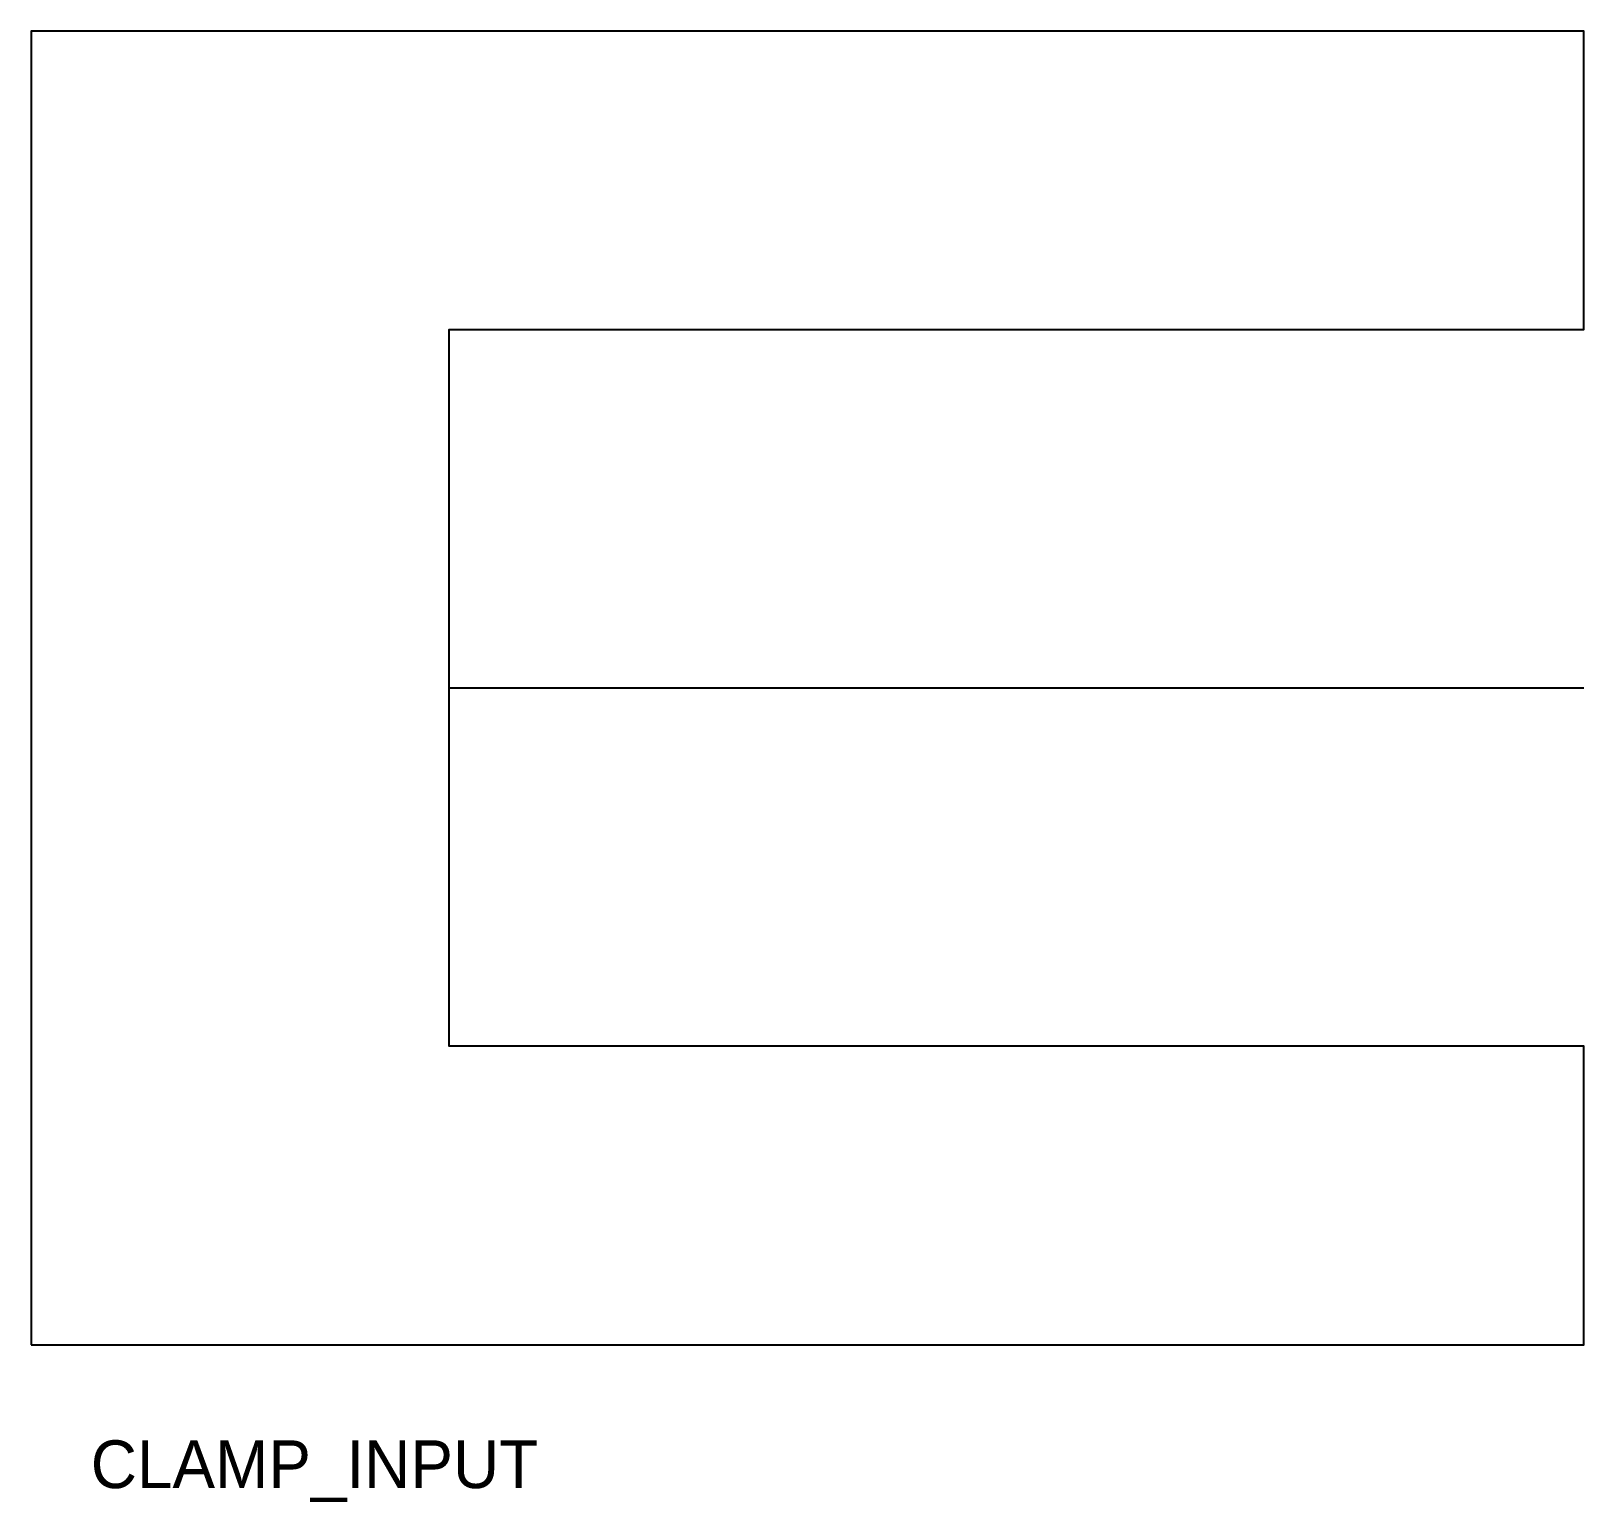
# Model space of a CAD drawing. Header units: metres. Extents: x 0 to 130, y -13 to 110.
import ezdxf

# ---------------------------------------------------------------- set-up
doc = ezdxf.new("R2010")
doc.units = ezdxf.units.M
for name, color, linetype in [('ANNOTATION', 7, 'Continuous'), ('CENTER', 7, 'Continuous'), ('OUTLINE', 7, 'Continuous')]:
    doc.layers.add(name, color=color, linetype=linetype)

msp = doc.modelspace()

# ---------------------------------------------------------------- linework, layer by layer
at = {"layer": 'CENTER'}
msp.add_line((35, 55), (130, 55), dxfattribs=at)
at = {"layer": 'OUTLINE'}
msp.add_lwpolyline([(0, 0), (130, 0), (130, 25), (35, 25), (35, 85), (130, 85), (130, 110), (0, 110)], close=True, dxfattribs=at)

# ---------------------------------------------------------------- texts
at = {"layer": 'ANNOTATION'}
msp.add_text('CLAMP_INPUT', height=4, dxfattribs=at).set_placement((5, -12))

doc.saveas('drawing.dxf')
